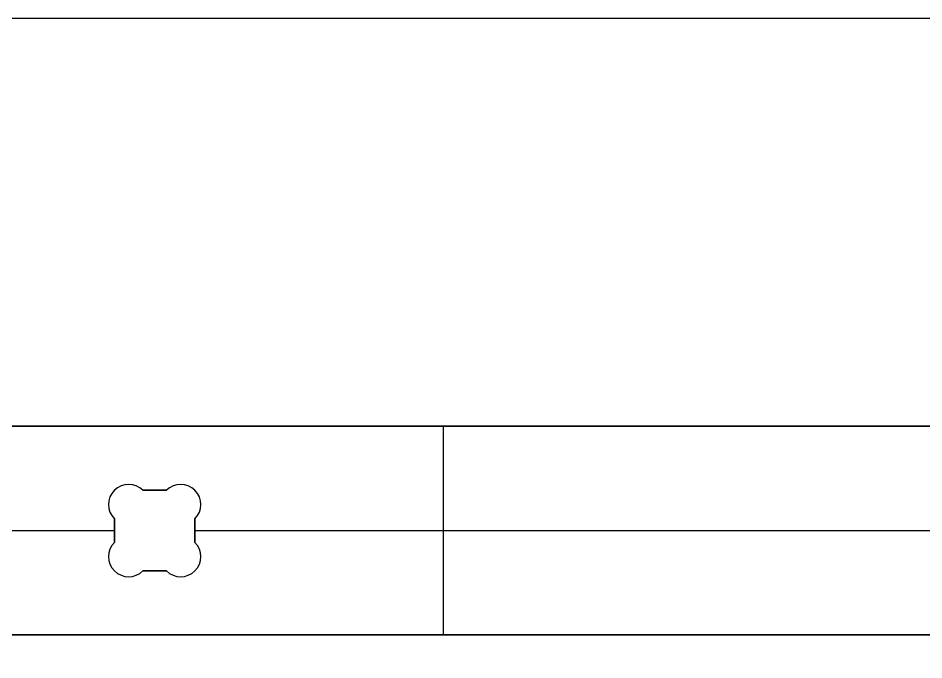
# Model space of a CAD drawing. Extents: x 24 to 120, y 0 to 48.
# Drawn here: x 48.29 to 56.84, y 41.97 to 48.03 of the extents above; entities that cross this region are included whole.
import ezdxf

# ---------------------------------------------------------------- set-up
doc = ezdxf.new("R2010")
doc.units = 0
doc.header["$MEASUREMENT"] = 0
for name, color, linetype in [('PROFILE_-_INSIDE', 30, 'CONTINUOUS'), ('PROFILE_-_OUTSIDE', 18, 'CONTINUOUS'), ('SOLIDS', 4, 'CONTINUOUS'), ('STOCK_PERIMETER', 1, 'CONTINUOUS')]:
    doc.layers.add(name, color=color, linetype=linetype)

msp = doc.modelspace()

# ---------------------------------------------------------------- linework, layer by layer
at = {"layer": 'PROFILE_-_INSIDE'}
for p, q in [((49.6914, 43.568, 0.5), (49.4688, 43.568, 0.5)), ((49.2001, 43.2993, 0.5), (49.2001, 43.0767, 0.5)), ((49.9601, 43.0767, 0.5), (49.9601, 43.2993, 0.5)), ((49.4688, 42.808, 0.5), (49.6914, 42.808, 0.5))]:
    msp.add_line(p, q, dxfattribs=at)
for centre, start, end in [((49.3344, 43.4337, 0.5), 45, 135), ((49.8257, 43.4337, 0.5), 45.00002, 134.99998), ((49.3344, 43.4337, 0.5), 135, 225), ((49.8257, 43.4337, 0.5), 315.00002, 44.99998), ((49.3344, 42.9424, 0.5), 135, 225), ((49.8257, 42.9424, 0.5), 315, 45), ((49.3344, 42.9424, 0.5), 225, 315), ((49.8257, 42.9424, 0.5), 225, 315)]:
    msp.add_arc(centre, 0.19, start, end, dxfattribs=at)
at = {"layer": 'PROFILE_-_OUTSIDE'}
msp.add_lwpolyline([(37.0152, 42.2038), (37.0152, 44.1723), (67.5916, 44.1723), (67.5916, 42.2038)], close=True, dxfattribs=at)
at = {"layer": 'SOLIDS'}
for p, q in [((37.0152, 44.1723, -0.738), (67.5916, 44.1723, -0.738)), ((39.3774, 44.1723), (66.0168, 44.1723)), ((66.0168, 44.1723, -0.369), (39.3774, 44.1723, -0.369)), ((52.3034, 44.1723, -0.738), (52.3034, 42.2038, -0.738)), ((52.3034, 44.1723), (52.3034, 42.2038)), ((49.2001, 43.568), (49.2001, 43.568, -0.738)), ((49.6914, 43.568), (49.4688, 43.568)), ((49.6914, 43.568, -0.738), (49.4688, 43.568, -0.738)), ((49.4688, 43.568, -0.738), (49.4688, 43.568)), ((49.4688, 43.568, -0.25), (49.6914, 43.568, -0.25)), ((49.5801, 43.568), (49.5801, 43.568, -0.738)), ((49.6914, 43.568, -0.738), (49.6914, 43.568)), ((49.9601, 43.568), (49.9601, 43.568, -0.738)), ((49.2001, 43.2993), (49.2001, 43.0767)), ((49.2001, 43.2993, -0.738), (49.2001, 43.0767, -0.738)), ((49.2001, 43.2993, -0.738), (49.2001, 43.2993)), ((49.2001, 43.0767, -0.25), (49.2001, 43.2993, -0.25)), ((49.9601, 43.0767), (49.9601, 43.2993)), ((49.9601, 43.0767, -0.738), (49.9601, 43.2993, -0.738)), ((49.9601, 43.2993), (49.9601, 43.2993, -0.738)), ((49.9601, 43.2993, -0.25), (49.9601, 43.0767, -0.25)), ((37.0152, 43.188, -0.738), (49.2001, 43.188, -0.738)), ((39.3774, 43.188), (49.2001, 43.188)), ((49.2001, 43.188), (49.2001, 43.188, -0.738)), ((49.9601, 43.188, -0.738), (57.5009, 43.188, -0.738)), ((49.9601, 43.188), (49.9601, 43.188, -0.738)), ((49.9601, 43.188), (57.5009, 43.188)), ((49.2001, 43.0767, -0.738), (49.2001, 43.0767)), ((49.9601, 43.0767, -0.738), (49.9601, 43.0767)), ((49.2001, 42.808), (49.2001, 42.808, -0.738)), ((49.4688, 42.808), (49.6914, 42.808)), ((49.4688, 42.808, -0.738), (49.6914, 42.808, -0.738)), ((49.4688, 42.808, -0.738), (49.4688, 42.808)), ((49.6914, 42.808, -0.25), (49.4688, 42.808, -0.25)), ((49.5801, 42.808), (49.5801, 42.808, -0.738)), ((49.6914, 42.808, -0.738), (49.6914, 42.808)), ((49.9601, 42.808), (49.9601, 42.808, -0.738)), ((67.5916, 42.2038, -0.738), (37.0152, 42.2038, -0.738)), ((66.0168, 42.2038), (39.3774, 42.2038)), ((39.3774, 42.2038, -0.369), (66.0168, 42.2038, -0.369))]:
    msp.add_line(p, q, dxfattribs=at)
for centre, start, end in [((49.3344, 43.4337), 45, 225), ((49.3344, 43.4337, -0.738), 45, 225), ((49.3344, 43.4337, -0.25), 45, 225), ((49.8257, 43.4337), 315, 135), ((49.8257, 43.4337, -0.738), 315, 135), ((49.8257, 43.4337, -0.25), 315, 135), ((49.3344, 42.9424), 135, 315), ((49.3344, 42.9424, -0.738), 135, 315), ((49.3344, 42.9424, -0.25), 135, 315), ((49.8257, 42.9424), 225, 45), ((49.8257, 42.9424, -0.738), 225, 45), ((49.8257, 42.9424, -0.25), 225, 45)]:
    msp.add_arc(centre, 0.19, start, end, dxfattribs=at)
at = {"layer": 'STOCK_PERIMETER'}
msp.add_lwpolyline([(72.0412, 0.025), (48.0412, 0.025), (48.0412, 48.025), (72.0412, 48.025)], close=True, dxfattribs=at)

doc.saveas('drawing.dxf')
